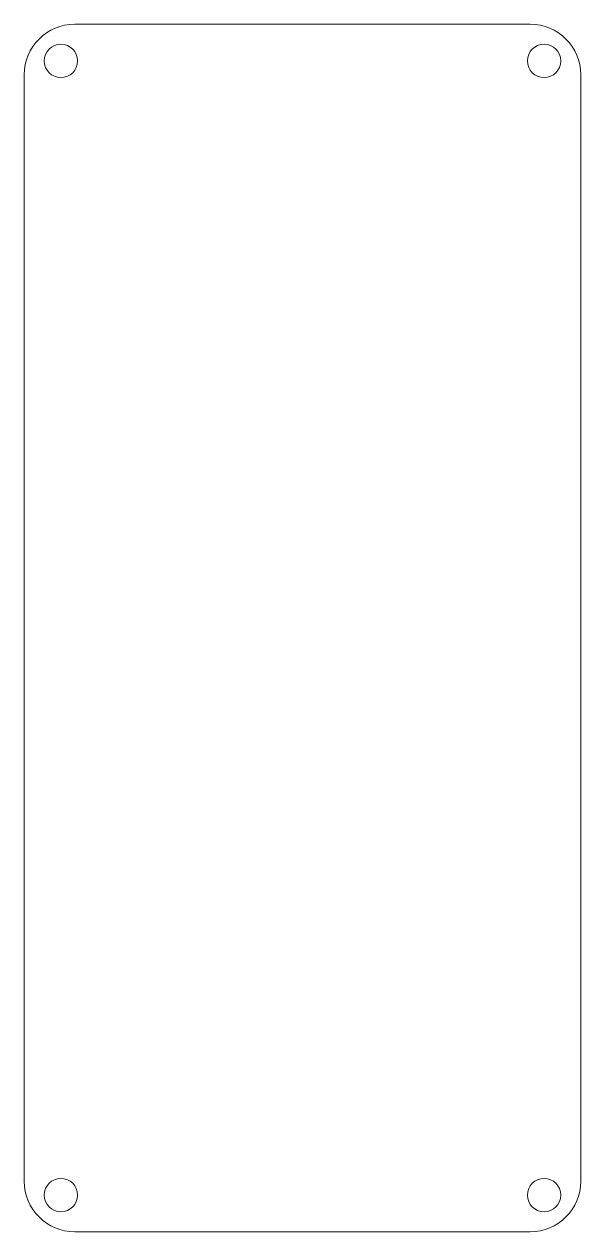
# Model space of a CAD drawing. Header units: millimetres. Extents: x -88 to -35, y -41 to 74.
import ezdxf

# ---------------------------------------------------------------- set-up
doc = ezdxf.new("R2010")
doc.units = ezdxf.units.MM
doc.header["$MEASUREMENT"] = 0
doc.layers.add('Capa 1', color=7, linetype='Continuous')

msp = doc.modelspace()

# ---------------------------------------------------------------- linework, layer by layer
at = {"layer": 'Capa 1', "lineweight": 20}
for centre in [(-84.2503, 70.2558), (-38.2503, 70.2558), (-84.2503, -37.7442), (-38.2503, -37.7442)]:
    msp.add_ellipse(centre, major_axis=(0, 1.585), ratio=1, dxfattribs=at)
msp.add_open_spline([(-82.9322, 73.756), (-82.9322, 73.756), (-39.5683, 73.756), (-39.5683, 73.756), (-39.5683, 73.756), (-36.9184, 73.756), (-34.7503, 71.5879), (-34.7503, 68.9379), (-34.7503, 68.9379), (-34.7503, 68.9379), (-34.7503, -36.426), (-34.7503, -36.426), (-34.7503, -36.426), (-34.7503, -39.076), (-36.9184, -41.2441), (-39.5683, -41.2441), (-39.5683, -41.2441), (-39.5683, -41.2441), (-82.9322, -41.2441), (-82.9322, -41.2441), (-82.9322, -41.2441), (-85.5821, -41.2441), (-87.7503, -39.076), (-87.7503, -36.426), (-87.7503, -36.426), (-87.7503, -36.426), (-87.7503, 68.9379), (-87.7503, 68.9379), (-87.7503, 68.9379), (-87.7503, 71.5879), (-85.5821, 73.756), (-82.9322, 73.756)], degree=3, knots=[0, 0, 0, 0, 0.11111111, 0.11111111, 0.11111111, 0.11111111, 0.22222222, 0.22222222, 0.22222222, 0.22222222, 0.33333333, 0.33333333, 0.33333333, 0.33333333, 0.44444444, 0.44444444, 0.44444444, 0.44444444, 0.55555556, 0.55555556, 0.55555556, 0.55555556, 0.66666667, 0.66666667, 0.66666667, 0.66666667, 0.77777778, 0.77777778, 0.77777778, 0.77777778, 1, 1, 1, 1], dxfattribs=at)

doc.saveas('drawing.dxf')
